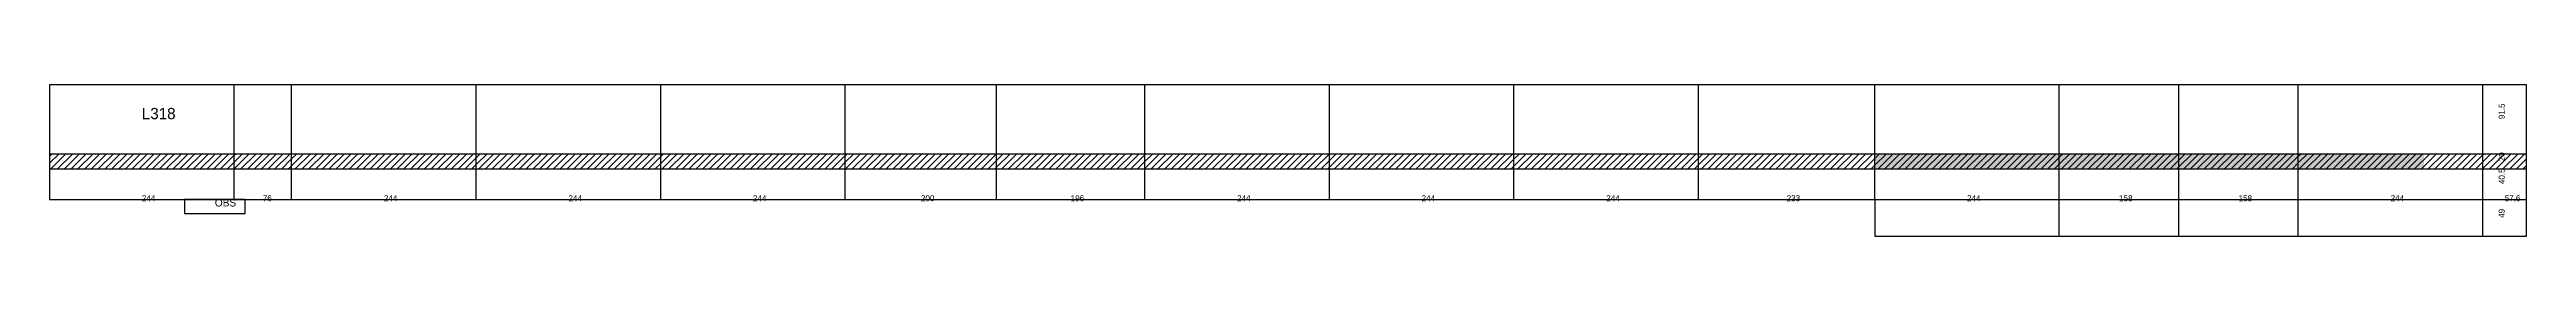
# Model space of a CAD drawing. Extents: x 2939 to 6214, y 2061 to 2262.
import ezdxf

# ---------------------------------------------------------------- set-up
doc = ezdxf.new("R2010")
doc.units = 0
for name, color, linetype in [('3', 3, 'Continuous'), ('4', 4, 'Continuous'), ('Hachura', 251, 'Continuous'), ('Painéis', 200, 'Continuous'), ('REAPROVEITAMENTO', 251, 'Continuous')]:
    doc.layers.add(name, color=color, linetype=linetype)

msp = doc.modelspace()

# ---------------------------------------------------------------- hatches: boundary and pattern name
at = {"layer": 'Hachura'}
h = msp.add_hatch(color=7, dxfattribs=at)
h.dxf.hatch_style = 1
h.paths.add_polyline_path([(5352.07, 2150.44), (6078.07, 2150.44), (6078.07, 2170.44), (5352.07, 2170.44)])
at = {"layer": 'REAPROVEITAMENTO'}
h = msp.add_hatch(dxfattribs=at)
h.set_pattern_fill('ANSI31', scale=2)
h.paths.add_polyline_path([(2939.07, 2170.44), (2939.07, 2150.44), (3183.07, 2150.44), (3183.07, 2170.44)])
h = msp.add_hatch(dxfattribs=at)
h.set_pattern_fill('ANSI31', scale=2)
h.paths.add_polyline_path([(3183.07, 2170.44), (3183.07, 2150.44), (3259.07, 2150.44), (3259.07, 2170.44)])
h = msp.add_hatch(dxfattribs=at)
h.set_pattern_fill('ANSI31', scale=2)
h.paths.add_polyline_path([(3259.07, 2170.44), (3259.07, 2150.44), (3503.07, 2150.44), (3503.07, 2170.44)])
h = msp.add_hatch(dxfattribs=at)
h.set_pattern_fill('ANSI31', scale=2)
h.paths.add_polyline_path([(3503.07, 2170.44), (3503.07, 2150.44), (3747.07, 2150.44), (3747.07, 2170.44)])
h = msp.add_hatch(dxfattribs=at)
h.set_pattern_fill('ANSI31', scale=2)
h.paths.add_polyline_path([(3747.07, 2170.44), (3747.07, 2150.44), (3991.07, 2150.44), (3991.07, 2170.44)])
h = msp.add_hatch(dxfattribs=at)
h.set_pattern_fill('ANSI31', scale=2)
h.paths.add_polyline_path([(3991.07, 2170.44), (3991.07, 2150.44), (4191.07, 2150.44), (4191.07, 2170.44)])
h = msp.add_hatch(dxfattribs=at)
h.set_pattern_fill('ANSI31', scale=2)
h.paths.add_polyline_path([(4191.07, 2170.44), (4191.07, 2150.44), (4387.07, 2150.44), (4387.07, 2170.44)])
h = msp.add_hatch(dxfattribs=at)
h.set_pattern_fill('ANSI31', scale=2)
h.paths.add_polyline_path([(4387.07, 2170.44), (4387.07, 2150.44), (4631.07, 2150.44), (4631.07, 2170.44)])
h = msp.add_hatch(dxfattribs=at)
h.set_pattern_fill('ANSI31', scale=2)
h.paths.add_polyline_path([(4631.07, 2170.44), (4631.07, 2150.44), (4875.07, 2150.44), (4875.07, 2170.44)])
h = msp.add_hatch(dxfattribs=at)
h.set_pattern_fill('ANSI31', scale=2)
h.paths.add_polyline_path([(4875.07, 2170.44), (4875.07, 2150.44), (5119.07, 2150.44), (5119.07, 2170.44)])
h = msp.add_hatch(dxfattribs=at)
h.set_pattern_fill('ANSI31', scale=2)
h.paths.add_polyline_path([(5119.07, 2170.44), (5119.07, 2150.44), (5352.07, 2150.44), (5352.07, 2170.44)])
h = msp.add_hatch(dxfattribs=at)
h.set_pattern_fill('ANSI31', scale=2)
h.paths.add_polyline_path([(5352.07, 2170.44), (5352.07, 2150.44), (5596.07, 2150.44), (5596.07, 2170.44)])
h = msp.add_hatch(dxfattribs=at)
h.set_pattern_fill('ANSI31', scale=2)
h.paths.add_polyline_path([(5596.07, 2170.44), (5596.07, 2150.44), (5754.07, 2150.44), (5754.07, 2170.44)])
h = msp.add_hatch(dxfattribs=at)
h.set_pattern_fill('ANSI31', scale=2)
h.paths.add_polyline_path([(5754.07, 2170.44), (5754.07, 2150.44), (5912.07, 2150.44), (5912.07, 2170.44)])
h = msp.add_hatch(dxfattribs=at)
h.set_pattern_fill('ANSI31', scale=2)
h.paths.add_polyline_path([(5912.07, 2170.44), (5912.07, 2150.44), (6156.07, 2150.44), (6156.07, 2170.44)])
h = msp.add_hatch(dxfattribs=at)
h.set_pattern_fill('ANSI31', scale=2)
h.paths.add_polyline_path([(6156.07, 2170.44), (6156.07, 2150.44), (6213.69, 2150.44), (6213.69, 2170.44)])

# ---------------------------------------------------------------- linework, layer by layer
at = {"layer": '3'}
for p, q in [((6213.69, 2261.94), (2939.07, 2261.94)), ((2939.07, 2261.94), (2939.07, 2109.94)), ((3183.07, 2109.94), (3183.07, 2261.94)), ((3259.07, 2109.94), (3259.07, 2261.94)), ((3503.07, 2109.94), (3503.07, 2261.94)), ((3747.07, 2109.94), (3747.07, 2261.94)), ((3991.07, 2109.94), (3991.07, 2261.94)), ((4191.07, 2109.94), (4191.07, 2261.94)), ((4387.07, 2109.94), (4387.07, 2261.94)), ((4631.07, 2109.94), (4631.07, 2261.94)), ((4875.07, 2109.94), (4875.07, 2261.94)), ((5119.07, 2109.94), (5119.07, 2261.94)), ((5352.07, 2109.94), (5352.07, 2261.94)), ((5596.07, 2060.94), (5596.07, 2261.94)), ((5754.07, 2060.94), (5754.07, 2261.94)), ((5912.07, 2060.94), (5912.07, 2261.94)), ((6156.07, 2060.94), (6156.07, 2261.94)), ((6213.69, 2060.94), (6213.69, 2261.94)), ((2939.07, 2170.44), (6213.69, 2170.44)), ((2939.07, 2150.44), (6213.69, 2150.44)), ((2939.07, 2109.94), (6213.69, 2109.94)), ((2939.07, 2109.94), (5352.19, 2109.94)), ((5352.19, 2109.94), (5352.19, 2060.94)), ((5352.19, 2060.94), (6213.69, 2060.94))]:
    msp.add_line(p, q, dxfattribs=at)
at = {"layer": '3', "lineweight": 25}
for points in [[(2939.07, 2109.94), (5352.19, 2109.94), (5352.19, 2060.94), (6213.69, 2060.94), (6213.69, 2261.94), (2939.07, 2261.94)], [(3117.57, 2090.94), (3197.57, 2090.94), (3197.57, 2109.94), (3117.57, 2109.94)]]:
    msp.add_lwpolyline(points, close=True, dxfattribs=at)
at = {"layer": 'Painéis', "lineweight": 18}
for p, q in [((3183.07, 2109.94), (3183.07, 2261.94)), ((3259.07, 2109.94), (3259.07, 2261.94)), ((3503.07, 2109.94), (3503.07, 2261.94)), ((3747.07, 2109.94), (3747.07, 2261.94)), ((3991.07, 2109.94), (3991.07, 2261.94)), ((4191.07, 2109.94), (4191.07, 2261.94)), ((4387.07, 2109.94), (4387.07, 2261.94)), ((4631.07, 2109.94), (4631.07, 2261.94)), ((4875.07, 2109.94), (4875.07, 2261.94)), ((5119.07, 2109.94), (5119.07, 2261.94)), ((5352.07, 2109.94), (5352.07, 2261.94)), ((5596.07, 2060.94), (5596.07, 2261.94)), ((5754.07, 2060.94), (5754.07, 2261.94)), ((5912.07, 2060.94), (5912.07, 2261.94)), ((6156.07, 2060.94), (6156.07, 2261.94)), ((2939.07, 2170.44), (6213.69, 2170.44)), ((2939.07, 2150.44), (6213.69, 2150.44)), ((2939.07, 2109.94), (6213.69, 2109.94))]:
    msp.add_line(p, q, dxfattribs=at)

# ---------------------------------------------------------------- texts
at = {"layer": '3'}
msp.add_text('OBS', height=10, dxfattribs=at).set_placement((3157.57, 2100.44))
at = {"layer": '4'}
msp.add_text('L318', height=15, dxfattribs=at).set_placement((3061.07, 2216.19))
at = {"layer": 'Painéis'}
for s, p in [('91.5', (6184.88, 2216.19)), ('20', (6184.88, 2160.44)), ('40.5', (6184.88, 2130.19)), ('49', (6184.88, 2085.44))]:
    msp.add_text(s, height=8, rotation=90, dxfattribs=at).set_placement(p)
for s, p in [('244', (3061.07, 2107.44)), ('76', (3221.07, 2107.44)), ('244', (3381.07, 2107.44)), ('244', (3625.07, 2107.44)), ('244', (3869.07, 2107.44)), ('200', (4091.07, 2107.44)), ('196', (4289.07, 2107.44)), ('244', (4509.07, 2107.44)), ('244', (4753.07, 2107.44)), ('244', (4997.07, 2107.44)), ('233', (5235.57, 2107.44)), ('244', (5474.07, 2107.44)), ('158', (5675.07, 2107.44)), ('158', (5833.07, 2107.44)), ('244', (6034.07, 2107.44)), ('57.6', (6184.88, 2107.44))]:
    msp.add_text(s, height=8, dxfattribs=at).set_placement(p)

doc.saveas('drawing.dxf')
